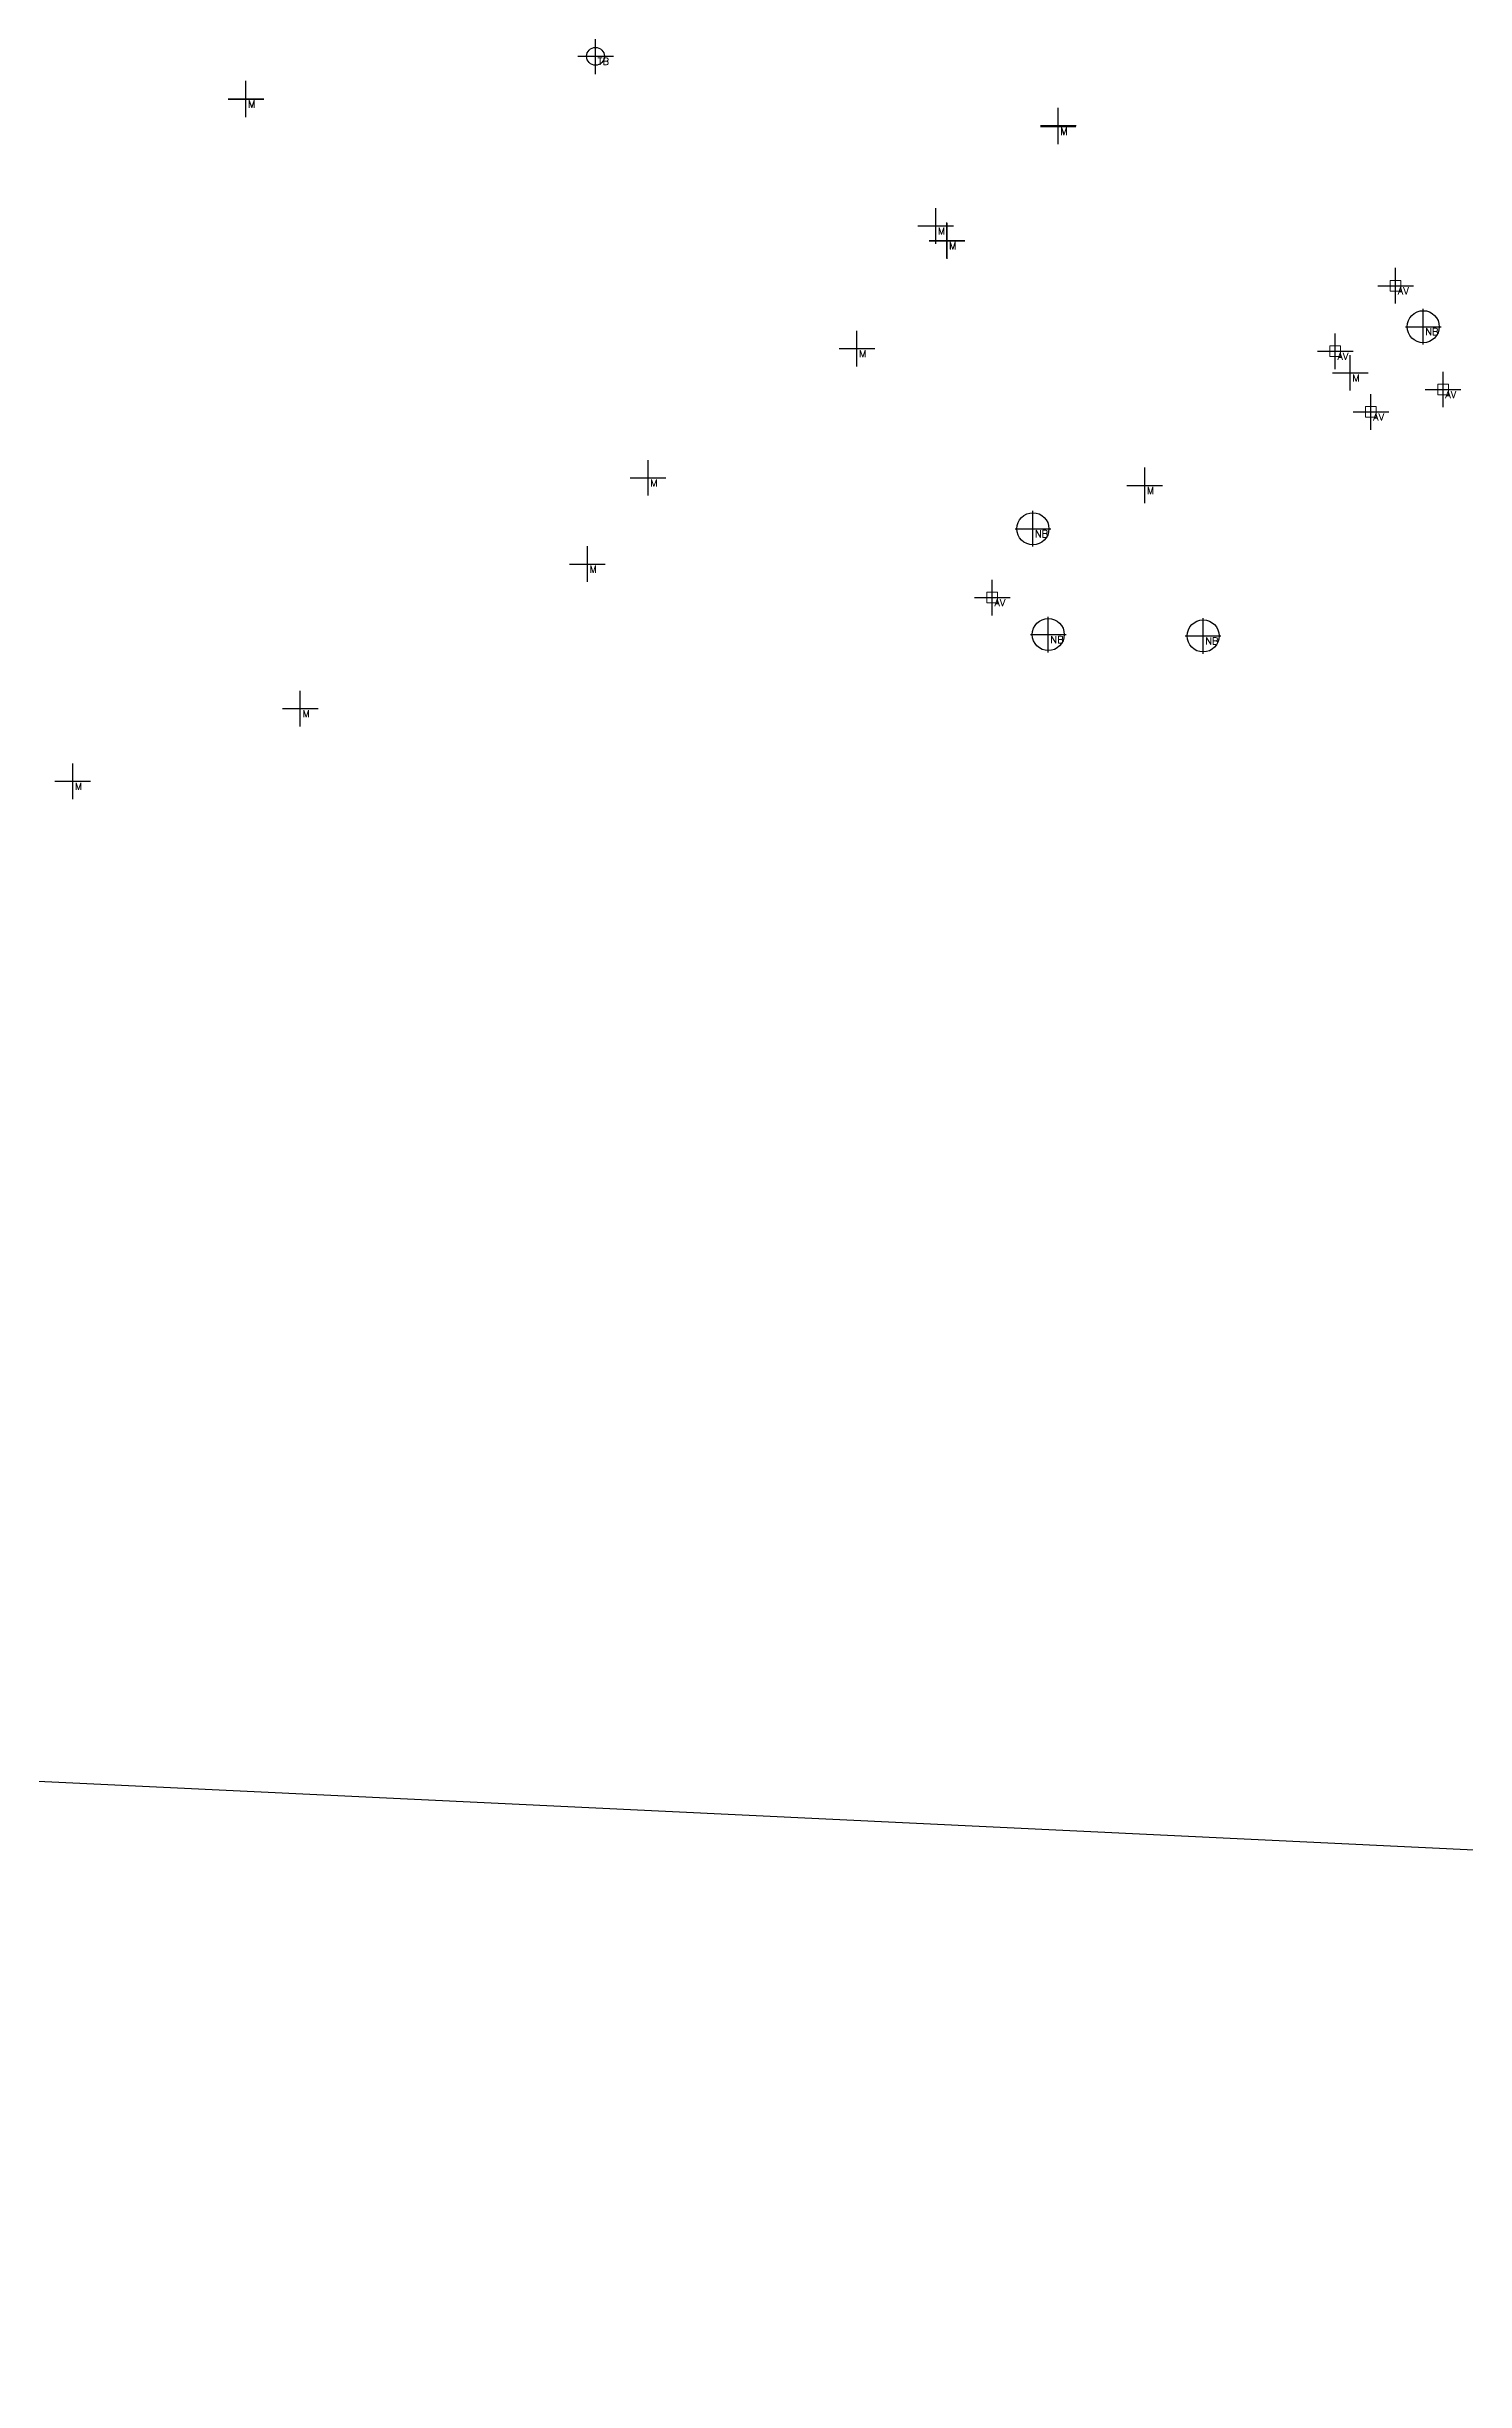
# Model space of a CAD drawing. Header units: metres. Extents: x 113488 to 113987, y 6281306 to 6282136.
# Drawn here: x 113791.1 to 113830.9, y 6281804.6 to 6281870.1 of the extents above; entities that cross this region are included whole.
import ezdxf
from ezdxf.enums import TextEntityAlignment as Align

# ---------------------------------------------------------------- set-up
doc = ezdxf.new("R2010")
doc.units = ezdxf.units.M
doc.header["$PDMODE"] = 2
doc.header["$PDSIZE"] = 0.5
doc.linetypes.add('HIDDEN2', pattern=[0.1875, 0.125, -0.0625])
for name, color, linetype in [('M-2VA', 7, 'Continuous'), ('M-3YTOR', 7, 'Continuous'), ('M-BEF-BRUNNAR-INMÄTT', 7, 'Continuous'), ('M-BEF-BYGGNAD-INMÄTT', 7, 'Continuous'), ('M-BEF-VA-V', 4, 'HIDDEN2'), ('M-BEF-VA-V-INMÄTT', 7, 'Continuous'), ('M-BRUNNAR', 3, 'Continuous'), ('M-BRUNNSLOCK', 1, 'Continuous'), ('pntdesc', 1, 'Continuous')]:
    doc.layers.add(name, color=color, linetype=linetype)
doc.styles.get("Standard").update_dxf_attribs({"font": 'simplex8.shx'})

# ---------------------------------------------------------------- blocks, each defined once
blk = doc.blocks.new('meas')
at = {"color": 0}
blk.add_point((0, 0), dxfattribs=at)
at = {"layer": 'pntdesc'}
blk.add_attdef('PNTDESC', text='', height=1, dxfattribs=at).set_placement((0.3, -0.21), align=Align.TOP_LEFT)
blk = doc.blocks.new('TB')
at = {"layer": 'M-BRUNNAR', "ltscale": 0.1}
blk.add_circle((0, 0), 0.25, dxfattribs=at)
at = {"layer": 'M-BRUNNSLOCK', "ltscale": 0.1}
blk.add_circle((0, 0), 0.25, dxfattribs=at)
blk = doc.blocks.new('AV')
at = {"layer": 'M-BEF-VA-V', "linetype": 'Continuous', "lineweight": 0, "flags": 128}
blk.add_lwpolyline([(-0.15, 0.15), (-0.15, -0.15), (0.15, -0.15), (0.15, 0.15)], close=True, dxfattribs=at)
blk = doc.blocks.new('NB')
at = {"layer": 'M-BRUNNAR', "ltscale": 0.1}
blk.add_circle((0, 0), 0.45, dxfattribs=at)

msp = doc.modelspace()

# ---------------------------------------------------------------- linework, layer by layer
at = {"layer": 'M-BEF-BYGGNAD-INMÄTT'}
msp.add_polyline3d([(113866.773, 6281817.771, 6.876), (113787.279, 6281821.574, 7.444), (113786.643, 6281810.069, 7.51), (113782.316, 6281810.233, 7.477), (113777.777, 6281806.18, 7.553), (113775.456, 6281808.691, 7.559), (113775.494, 6281809.05, 7.558), (113774.159, 6281810.611, 7.56), (113770.24, 6281810.802, 7.488), (113763.382, 6281804.559, 7.564), (113758.69, 6281809.764, 7.561)], dxfattribs=at)

# ---------------------------------------------------------------- block references
at = {"layer": 'M-2VA', "color": 50}
ref = msp.add_blockref('meas', (113806.467, 6281869.844, 7.636), dxfattribs=dict(at, xscale=0.2, yscale=0.2, zscale=0.2))
ref.add_attrib('PNTDESC', 'TB', dxfattribs={"layer": 'pntdesc', "height": 0.2}).set_placement((113806.527, 6281869.802, 7.636), align=Align.TOP_LEFT)
at = {"layer": 'M-2VA', "color": 130}
ref = msp.add_blockref('meas', (113828.933, 6281863.402, 7.516), dxfattribs=dict(at, xscale=0.2, yscale=0.2, zscale=0.2))
ref.add_attrib('PNTDESC', 'AV', dxfattribs={"layer": 'pntdesc', "height": 0.2}).set_placement((113828.993, 6281863.36, 7.516), align=Align.TOP_LEFT)
at = {"layer": 'M-2VA', "color": 20}
ref = msp.add_blockref('meas', (113829.708, 6281862.252, 7.522), dxfattribs=dict(at, xscale=0.2, yscale=0.2, zscale=0.2))
ref.add_attrib('PNTDESC', 'NB', dxfattribs={"layer": 'pntdesc', "height": 0.2}).set_placement((113829.768, 6281862.21, 7.522), align=Align.TOP_LEFT)
at = {"layer": 'M-2VA', "color": 130}
ref = msp.add_blockref('meas', (113827.237, 6281861.564, 7.532), dxfattribs=dict(at, xscale=0.2, yscale=0.2, zscale=0.2))
ref.add_attrib('PNTDESC', 'AV', dxfattribs={"layer": 'pntdesc', "height": 0.2}).set_placement((113827.297, 6281861.522, 7.532), align=Align.TOP_LEFT)
ref = msp.add_blockref('meas', (113830.266, 6281860.488, 7.51), dxfattribs=dict(at, xscale=0.2, yscale=0.2, zscale=0.2))
ref.add_attrib('PNTDESC', 'AV', dxfattribs={"layer": 'pntdesc', "height": 0.2}).set_placement((113830.326, 6281860.446, 7.51), align=Align.TOP_LEFT)
ref = msp.add_blockref('meas', (113828.24, 6281859.86, 7.53), dxfattribs=dict(at, xscale=0.2, yscale=0.2, zscale=0.2))
ref.add_attrib('PNTDESC', 'AV', dxfattribs={"layer": 'pntdesc', "height": 0.2}).set_placement((113828.3, 6281859.818, 7.53), align=Align.TOP_LEFT)
at = {"layer": 'M-2VA', "color": 20}
ref = msp.add_blockref('meas', (113818.748, 6281856.578, 7.635), dxfattribs=dict(at, xscale=0.2, yscale=0.2, zscale=0.2))
ref.add_attrib('PNTDESC', 'NB', dxfattribs={"layer": 'pntdesc', "height": 0.2}).set_placement((113818.808, 6281856.536, 7.635), align=Align.TOP_LEFT)
at = {"layer": 'M-2VA', "color": 130}
ref = msp.add_blockref('meas', (113817.607, 6281854.646, 7.601), dxfattribs=dict(at, xscale=0.2, yscale=0.2, zscale=0.2))
ref.add_attrib('PNTDESC', 'AV', dxfattribs={"layer": 'pntdesc', "height": 0.2}).set_placement((113817.667, 6281854.604, 7.601), align=Align.TOP_LEFT)
at = {"layer": 'M-2VA', "color": 20}
ref = msp.add_blockref('meas', (113819.18, 6281853.607, 7.597), dxfattribs=dict(at, xscale=0.2, yscale=0.2, zscale=0.2))
ref.add_attrib('PNTDESC', 'NB', dxfattribs={"layer": 'pntdesc', "height": 0.2}).set_placement((113819.24, 6281853.565, 7.597), align=Align.TOP_LEFT)
ref = msp.add_blockref('meas', (113823.527, 6281853.568, 7.595), dxfattribs=dict(at, xscale=0.2, yscale=0.2, zscale=0.2))
ref.add_attrib('PNTDESC', 'NB', dxfattribs={"layer": 'pntdesc', "height": 0.2}).set_placement((113823.587, 6281853.526, 7.595), align=Align.TOP_LEFT)
at = {"layer": 'M-3YTOR', "color": 90}
ref = msp.add_blockref('meas', (113796.65, 6281868.639, 7.419), dxfattribs=dict(at, xscale=0.2, yscale=0.2, zscale=0.2))
ref.add_attrib('PNTDESC', 'M', dxfattribs={"layer": 'pntdesc', "height": 0.2}).set_placement((113796.71, 6281868.597, 7.419), align=Align.TOP_LEFT)
ref = msp.add_blockref('meas', (113796.652, 6281868.654, 7.427), dxfattribs=dict(at, xscale=0.2, yscale=0.2, zscale=0.2))
ref.add_attrib('PNTDESC', 'M', dxfattribs={"layer": 'pntdesc', "height": 0.2}).set_placement((113796.712, 6281868.612, 7.427), align=Align.TOP_LEFT)
ref = msp.add_blockref('meas', (113819.457, 6281867.876, 7.646), dxfattribs=dict(at, xscale=0.2, yscale=0.2, zscale=0.2))
ref.add_attrib('PNTDESC', 'M', dxfattribs={"layer": 'pntdesc', "height": 0.2}).set_placement((113819.517, 6281867.834, 7.646), align=Align.TOP_LEFT)
ref = msp.add_blockref('meas', (113819.459, 6281867.897, 7.646), dxfattribs=dict(at, xscale=0.2, yscale=0.2, zscale=0.2))
ref.add_attrib('PNTDESC', 'M', dxfattribs={"layer": 'pntdesc', "height": 0.2}).set_placement((113819.519, 6281867.855, 7.646), align=Align.TOP_LEFT)
ref = msp.add_blockref('meas', (113816.019, 6281865.083, 7.699), dxfattribs=dict(at, xscale=0.2, yscale=0.2, zscale=0.2))
ref.add_attrib('PNTDESC', 'M', dxfattribs={"layer": 'pntdesc', "height": 0.2}).set_placement((113816.079, 6281865.041, 7.699), align=Align.TOP_LEFT)
ref = msp.add_blockref('meas', (113816.333, 6281864.675, 7.706), dxfattribs=dict(at, xscale=0.2, yscale=0.2, zscale=0.2))
ref.add_attrib('PNTDESC', 'M', dxfattribs={"layer": 'pntdesc', "height": 0.2}).set_placement((113816.393, 6281864.633, 7.706), align=Align.TOP_LEFT)
ref = msp.add_blockref('meas', (113816.338, 6281864.659, 7.709), dxfattribs=dict(at, xscale=0.2, yscale=0.2, zscale=0.2))
ref.add_attrib('PNTDESC', 'M', dxfattribs={"layer": 'pntdesc', "height": 0.2}).set_placement((113816.398, 6281864.617, 7.709), align=Align.TOP_LEFT)
ref = msp.add_blockref('meas', (113813.805, 6281861.636, 7.617), dxfattribs=dict(at, xscale=0.2, yscale=0.2, zscale=0.2))
ref.add_attrib('PNTDESC', 'M', dxfattribs={"layer": 'pntdesc', "height": 0.2}).set_placement((113813.865, 6281861.594, 7.617), align=Align.TOP_LEFT)
ref = msp.add_blockref('meas', (113827.658, 6281860.956, 7.536), dxfattribs=dict(at, xscale=0.2, yscale=0.2, zscale=0.2))
ref.add_attrib('PNTDESC', 'M', dxfattribs={"layer": 'pntdesc', "height": 0.2}).set_placement((113827.718, 6281860.914, 7.536), align=Align.TOP_LEFT)
ref = msp.add_blockref('meas', (113807.943, 6281858.008, 7.507), dxfattribs=dict(at, xscale=0.2, yscale=0.2, zscale=0.2))
ref.add_attrib('PNTDESC', 'M', dxfattribs={"layer": 'pntdesc', "height": 0.2}).set_placement((113808.003, 6281857.966, 7.507), align=Align.TOP_LEFT)
ref = msp.add_blockref('meas', (113821.887, 6281857.796, 7.659), dxfattribs=dict(at, xscale=0.2, yscale=0.2, zscale=0.2))
ref.add_attrib('PNTDESC', 'M', dxfattribs={"layer": 'pntdesc', "height": 0.2}).set_placement((113821.947, 6281857.754, 7.659), align=Align.TOP_LEFT)
ref = msp.add_blockref('meas', (113806.237, 6281855.585, 7.467), dxfattribs=dict(at, xscale=0.2, yscale=0.2, zscale=0.2))
ref.add_attrib('PNTDESC', 'M', dxfattribs={"layer": 'pntdesc', "height": 0.2}).set_placement((113806.297, 6281855.543, 7.467), align=Align.TOP_LEFT)
ref = msp.add_blockref('meas', (113798.178, 6281851.529, 7.382), dxfattribs=dict(at, xscale=0.2, yscale=0.2, zscale=0.2))
ref.add_attrib('PNTDESC', 'M', dxfattribs={"layer": 'pntdesc', "height": 0.2}).set_placement((113798.238, 6281851.487, 7.382), align=Align.TOP_LEFT)
ref = msp.add_blockref('meas', (113791.788, 6281849.486, 7.381), dxfattribs=dict(at, xscale=0.2, yscale=0.2, zscale=0.2))
ref.add_attrib('PNTDESC', 'M', dxfattribs={"layer": 'pntdesc', "height": 0.2}).set_placement((113791.848, 6281849.444, 7.381), align=Align.TOP_LEFT)
at = {"layer": 'M-BEF-BRUNNAR-INMÄTT'}
for name, p in [('TB', (113806.467, 6281869.844, 7.636)), ('NB', (113829.708, 6281862.252, 7.522)), ('NB', (113818.748, 6281856.578, 7.635)), ('NB', (113819.18, 6281853.607, 7.597)), ('NB', (113823.527, 6281853.568, 7.595))]:
    msp.add_blockref(name, p, dxfattribs=at)
at = {"layer": 'M-BEF-VA-V-INMÄTT'}
for p in [(113828.933, 6281863.402, 7.516), (113827.237, 6281861.564, 7.532), (113830.266, 6281860.488, 7.51), (113828.24, 6281859.86, 7.53), (113817.607, 6281854.646, 7.601)]:
    msp.add_blockref('AV', p, dxfattribs=at)

doc.saveas('drawing.dxf')
